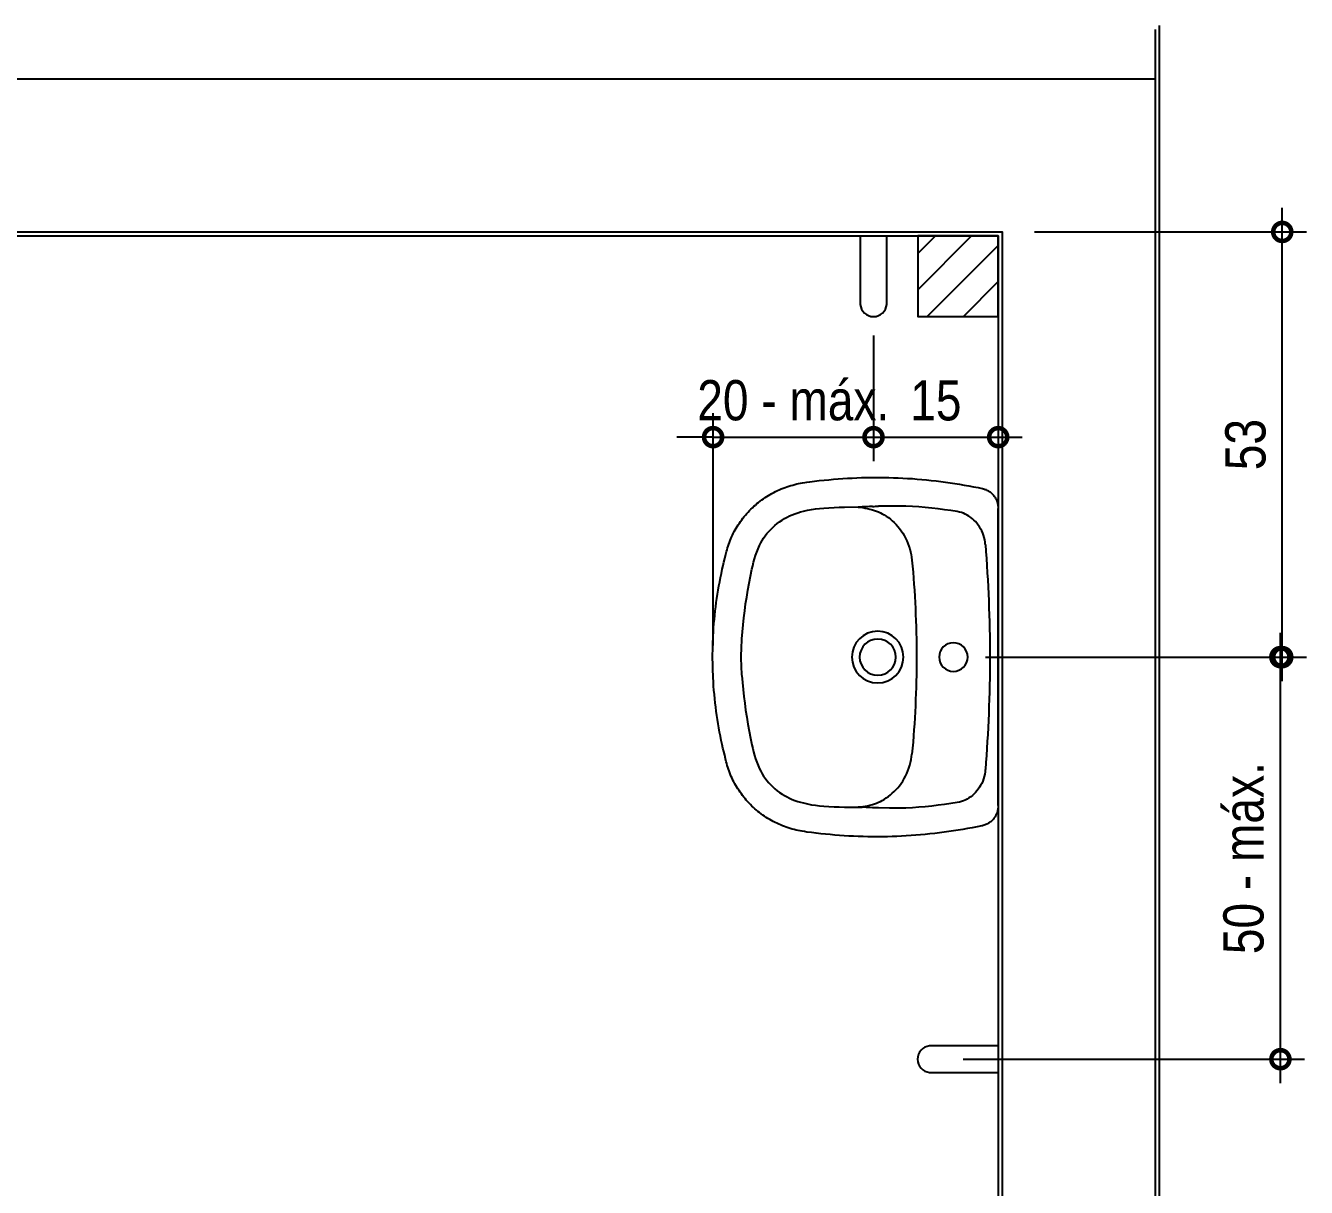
# Model space of a CAD drawing. Header units: metres. Extents: x 3 to 168, y -142 to 28.
# Drawn here: x 46.192 to 47.784, y -119.357 to -117.913 of the extents above; entities that cross this region are included whole.
import ezdxf

# ---------------------------------------------------------------- set-up
doc = ezdxf.new("R2010")
doc.units = ezdxf.units.M
for name, color, linetype in [('ARQ-ALV ACAB', 4, 'Continuous'), ('ARQ-ALV OSSO', 5, 'Continuous'), ('ARQ-DIM', 2, 'Continuous'), ('ARQ-ENCH', 1, 'Continuous'), ('ARQ-HID', 2, 'Continuous'), ('ARQ-SIM EMBASAM', 1, 'Continuous')]:
    doc.layers.add(name, color=color, linetype=linetype)
doc.styles.add('Adesa', font='ARIALN.TTF')
doc.dimstyles.new('ADESA 1-0025', dxfattribs={"dimtxt": 0.05, "dimasz": 0.045, "dimexe": 0.03, "dimexo": 0.04, "dimgap": 0.02, "dimtad": 1, "dimtoh": 1, "dimdec": 0, "dimlfac": 100, "dimzin": 4, "dimtxsty": 'Adesa', "dimblk": 'DOTSMALL', "dimcen": 1, "dimdle": 0.03, "dimclrd": 1, "dimclre": 1, "dimclrt": 256, "dimazin": 1, "dimtm": 1e-09, "dimtfac": 1, "dimtdec": 0, "dimtix": 1, "dimtmove": 2, "dimatfit": 0, "dimldrblk": 'DOTSMALL', "dimfxl": 0.8, "dimtvp": 2, "dimtolj": 1, "dimtzin": 0, "dimarcsym": 0})

# ---------------------------------------------------------------- blocks, each defined once
blk = doc.blocks.new('lavatorio acessivel')
at = {"ltscale": 0.005}
for p, q in [((0, 0.2447), (0, 0.2448)), ((0, -0.1247), (0, 0.2447)), ((0, 0.2447), (0, 0.1581)), ((0.169, 0.2468), (0.1739, 0.2466)), ((0.191, 0.2465), (0.169, 0.2468)), ((0, 0.1581), (0, 0.06)), ((0.3187, 0.0803), (0.3185, 0.0827)), ((0.3545, 0.0827), (0.3544, 0.0827)), ((0, -0.0381), (0, 0.06)), ((0.3545, 0.0373), (0.3544, 0.0373)), ((0, -0.1247), (0, -0.0381)), ((0, -0.1247), (0, -0.1248)), ((0.191, -0.1265), (0.169, -0.1268)), ((0.1731, -0.1266), (0.1739, -0.1266))]:
    blk.add_line(p, q, dxfattribs=at)
for points in [[(0.1499, 0.2834, 0), (0.1473, 0.2834, 0), (0.1416, 0.2834, 0), (0.1361, 0.2833, 0), (0.1303, 0.2831, 0), (0.1244, 0.2829, 0), (0.1185, 0.2826, 0), (0.1126, 0.2822, 0), (0.1067, 0.2819, 0), (0.1008, 0.2814, 0), (0.0949, 0.2809, 0), (0.0891, 0.2804, 0), (0.0832, 0.2798, 0), (0.0773, 0.2791, 0), (0.0715, 0.2784, 0), (0.0657, 0.2776, 0), (0.0598, 0.2768, 0), (0.054, 0.2759, 0), (0.0482, 0.275, 0), (0.0423, 0.274, 0), (0.0365, 0.273, 0), (0.0307, 0.2719, 0), (0.0249, 0.2708, 0), (0.02, 0.2698, 0)], [(0.3545, 0.0827, 0), (0.3543, 0.0863, 0), (0.354, 0.0912, 0), (0.3537, 0.0964, 0), (0.3533, 0.1017, 0), (0.3528, 0.1069, 0), (0.3523, 0.1121, 0), (0.3517, 0.1174, 0), (0.3511, 0.1225, 0), (0.3504, 0.1277, 0), (0.3497, 0.1329, 0), (0.3489, 0.1381, 0), (0.348, 0.1433, 0), (0.3471, 0.1485, 0), (0.3462, 0.1537, 0), (0.3452, 0.1588, 0), (0.3441, 0.164, 0), (0.343, 0.1692, 0), (0.342, 0.1737, 0), (0.341, 0.1779, 0), (0.3399, 0.1824, 0), (0.3385, 0.1881, 0), (0.3377, 0.1913, 0), (0.3371, 0.1935, 0), (0.3365, 0.1957, 0), (0.3357, 0.198, 0), (0.335, 0.2003, 0), (0.3342, 0.2025, 0), (0.3333, 0.2048, 0), (0.3324, 0.207, 0), (0.3314, 0.2093, 0), (0.3304, 0.2115, 0), (0.3293, 0.2138, 0), (0.3281, 0.216, 0), (0.3269, 0.2182, 0), (0.3257, 0.2204, 0), (0.3244, 0.2225, 0), (0.3231, 0.2246, 0), (0.3217, 0.2267, 0), (0.3203, 0.2288, 0), (0.3188, 0.2308, 0), (0.3173, 0.2327, 0), (0.3157, 0.2347, 0), (0.3141, 0.2366, 0), (0.3125, 0.2385, 0), (0.3108, 0.2404, 0), (0.3091, 0.2422, 0), (0.3073, 0.244, 0), (0.3055, 0.2457, 0), (0.3037, 0.2475, 0), (0.3018, 0.2491, 0), (0.2999, 0.2508, 0), (0.2979, 0.2524, 0), (0.296, 0.2539, 0), (0.2939, 0.2554, 0), (0.2919, 0.2569, 0), (0.2898, 0.2583, 0), (0.2877, 0.2597, 0), (0.2855, 0.261, 0), (0.2834, 0.2623, 0), (0.2812, 0.2636, 0), (0.2789, 0.2648, 0), (0.2767, 0.2659, 0), (0.2744, 0.267, 0), (0.2721, 0.2681, 0), (0.2698, 0.2691, 0), (0.2674, 0.27, 0), (0.265, 0.2709, 0), (0.2626, 0.2718, 0), (0.2602, 0.2726, 0), (0.2578, 0.2733, 0), (0.2553, 0.274, 0), (0.2529, 0.2747, 0), (0.2505, 0.2753, 0), (0.2481, 0.2758, 0), (0.2456, 0.2763, 0), (0.2431, 0.2767, 0), (0.2404, 0.2771, 0), (0.2377, 0.2775, 0), (0.2343, 0.278, 0), (0.2283, 0.2787, 0), (0.2224, 0.2794, 0), (0.2165, 0.2801, 0), (0.2107, 0.2806, 0), (0.2048, 0.2812, 0), (0.199, 0.2816, 0), (0.1932, 0.2821, 0), (0.1874, 0.2824, 0), (0.1816, 0.2827, 0), (0.1758, 0.283, 0), (0.1699, 0.2832, 0), (0.1641, 0.2833, 0), (0.1583, 0.2834, 0), (0.1524, 0.2835, 0), (0.1499, 0.2835, 0)], [(0.02, 0.2698, 0), (0.0195, 0.2697, 0), (0.0183, 0.2694, 0), (0.0172, 0.269, 0), (0.0161, 0.2686, 0), (0.0151, 0.2682, 0), (0.014, 0.2677, 0), (0.013, 0.2672, 0), (0.012, 0.2666, 0), (0.0111, 0.266, 0), (0.0101, 0.2653, 0), (0.0092, 0.2646, 0), (0.0083, 0.2638, 0), (0.0075, 0.263, 0), (0.0067, 0.2621, 0), (0.0059, 0.2613, 0), (0.0052, 0.2603, 0), (0.0045, 0.2594, 0), (0.0039, 0.2584, 0), (0.0033, 0.2574, 0), (0.0027, 0.2563, 0), (0.0022, 0.2553, 0), (0.0018, 0.2542, 0), (0.0014, 0.2531, 0), (0.001, 0.252, 0), (0.0007, 0.2508, 0), (0.0005, 0.2497, 0), (0.0003, 0.2485, 0), (0.0001, 0.2473, 0), (0, 0.2461, 0), (0, 0.2449, 0), (0, 0.2448, 0)], [(0.016, 0.1999, 0), (0.0163, 0.2028, 0), (0.0168, 0.2057, 0), (0.0175, 0.2086, 0), (0.0183, 0.2115, 0), (0.0193, 0.2143, 0), (0.0205, 0.2171, 0), (0.0218, 0.2195, 0), (0.0232, 0.2219, 0), (0.0247, 0.2242, 0), (0.0264, 0.2264, 0), (0.0282, 0.2285, 0), (0.0301, 0.2304, 0), (0.0321, 0.2321, 0), (0.0341, 0.2337, 0), (0.0363, 0.2352, 0), (0.0385, 0.2366, 0), (0.0409, 0.2377, 0), (0.0433, 0.2388, 0), (0.0458, 0.2396, 0), (0.0483, 0.2403, 0), (0.0509, 0.2409, 0)], [(0.0509, 0.2409, 0), (0.0588, 0.2421, 0), (0.0667, 0.2433, 0), (0.0747, 0.2443, 0), (0.0826, 0.2453, 0), (0.0906, 0.2461, 0), (0.0986, 0.2468, 0), (0.1066, 0.2473, 0), (0.1147, 0.2478, 0)], [(0.1564, 0.2432, 0), (0.1539, 0.2424, 0), (0.1514, 0.2415, 0), (0.1489, 0.2405, 0), (0.1465, 0.2394, 0), (0.1441, 0.2382, 0), (0.1417, 0.2369, 0), (0.1391, 0.2352, 0), (0.1365, 0.2334, 0), (0.134, 0.2314, 0), (0.1316, 0.2294, 0), (0.1292, 0.2272, 0), (0.127, 0.2248, 0), (0.1248, 0.2224, 0), (0.1227, 0.2199, 0), (0.1206, 0.217, 0), (0.1187, 0.2141, 0), (0.1169, 0.2111, 0), (0.1152, 0.2079, 0), (0.1136, 0.2047, 0), (0.1122, 0.2014, 0), (0.111, 0.198, 0), (0.1098, 0.1945, 0), (0.1089, 0.191, 0), (0.1081, 0.1874, 0), (0.1076, 0.1841, 0), (0.1072, 0.1807, 0), (0.1072, 0.1807, 0)], [(0.1147, 0.2478, 0), (0.119, 0.2478, 0), (0.135, 0.2477, 0), (0.1488, 0.2476, 0)], [(0.1562, 0.2474, 0), (0.1601, 0.2472, 0), (0.1641, 0.247, 0), (0.169, 0.2468, 0)], [(0.1739, 0.2466, 0), (0.1739, 0.2466, 0), (0.1711, 0.2463, 0), (0.1682, 0.2459, 0), (0.1654, 0.2454, 0), (0.1625, 0.2448, 0), (0.1595, 0.2441, 0), (0.1564, 0.2432, 0)], [(0.3185, 0.0827, 0), (0.3179, 0.0914, 0), (0.3171, 0.1001, 0), (0.3162, 0.1088, 0), (0.3151, 0.1174, 0), (0.314, 0.1261, 0), (0.3126, 0.1347, 0), (0.3112, 0.1433, 0), (0.3096, 0.1519, 0), (0.3079, 0.1606, 0), (0.3061, 0.1692, 0), (0.3051, 0.1736, 0), (0.304, 0.1779, 0), (0.3029, 0.1822, 0), (0.3016, 0.1864, 0), (0.3001, 0.1906, 0), (0.2985, 0.1948, 0), (0.2967, 0.1989, 0), (0.2952, 0.202, 0), (0.2935, 0.205, 0), (0.2917, 0.2079, 0), (0.2897, 0.2107, 0), (0.2875, 0.2135, 0), (0.2852, 0.2162, 0), (0.2828, 0.2188, 0), (0.2802, 0.2213, 0), (0.2775, 0.2238, 0), (0.2746, 0.2261, 0), (0.2717, 0.2283, 0), (0.2686, 0.2303, 0), (0.2656, 0.2322, 0), (0.2625, 0.2339, 0), (0.2593, 0.2355, 0), (0.256, 0.2369, 0), (0.2526, 0.2382, 0), (0.2491, 0.2394, 0), (0.2456, 0.2405, 0), (0.2421, 0.2414, 0), (0.2371, 0.2426, 0), (0.2321, 0.2435, 0), (0.227, 0.2443, 0), (0.222, 0.2449, 0), (0.2169, 0.2454, 0), (0.2104, 0.2458, 0), (0.204, 0.2462, 0), (0.1975, 0.2464, 0), (0.191, 0.2465, 0)], [(0.355, 0.06, 0), (0.355, 0.0642, 0), (0.3549, 0.0682, 0), (0.3548, 0.0721, 0), (0.3547, 0.0758, 0), (0.3546, 0.0793, 0), (0.3544, 0.0827, 0)], [(0.3544, 0.0373, 0), (0.3545, 0.039, 0), (0.3546, 0.0409, 0), (0.3547, 0.043, 0), (0.3548, 0.0454, 0), (0.3548, 0.0479, 0), (0.3549, 0.0506, 0), (0.3549, 0.0535, 0), (0.355, 0.0567, 0), (0.355, 0.06, 0)], [(0.1499, -0.1635, 0), (0.1505, -0.1635, 0), (0.1565, -0.1634, 0), (0.1621, -0.1634, 0), (0.168, -0.1632, 0), (0.1739, -0.163, 0), (0.1797, -0.1628, 0), (0.1855, -0.1625, 0), (0.1914, -0.1622, 0), (0.1971, -0.1618, 0), (0.2029, -0.1613, 0), (0.2087, -0.1608, 0), (0.2145, -0.1603, 0), (0.2204, -0.1596, 0), (0.2262, -0.159, 0), (0.2321, -0.1582, 0), (0.238, -0.1575, 0), (0.2409, -0.157, 0), (0.2435, -0.1566, 0), (0.2462, -0.1561, 0), (0.2488, -0.1556, 0), (0.2513, -0.1551, 0), (0.2538, -0.1545, 0), (0.2561, -0.1538, 0), (0.2586, -0.1531, 0), (0.261, -0.1523, 0), (0.2634, -0.1515, 0), (0.2658, -0.1506, 0), (0.2681, -0.1497, 0), (0.2705, -0.1487, 0), (0.2728, -0.1477, 0), (0.2751, -0.1467, 0), (0.2774, -0.1455, 0), (0.2796, -0.1444, 0), (0.2819, -0.1432, 0), (0.284, -0.1419, 0), (0.2862, -0.1406, 0), (0.2884, -0.1393, 0), (0.2905, -0.1379, 0), (0.2926, -0.1364, 0), (0.2946, -0.1349, 0), (0.2966, -0.1334, 0), (0.2986, -0.1318, 0), (0.3005, -0.1302, 0), (0.3024, -0.1286, 0), (0.3043, -0.1269, 0), (0.3061, -0.1252, 0), (0.3079, -0.1234, 0), (0.3097, -0.1216, 0), (0.3114, -0.1198, 0), (0.3131, -0.1179, 0), (0.3147, -0.116, 0), (0.3163, -0.1141, 0), (0.3178, -0.1121, 0), (0.3193, -0.1101, 0), (0.3208, -0.108, 0), (0.3222, -0.106, 0), (0.3235, -0.1039, 0), (0.3249, -0.1017, 0), (0.3261, -0.0996, 0), (0.3273, -0.0974, 0), (0.3285, -0.0952, 0), (0.3297, -0.093, 0), (0.3307, -0.0907, 0), (0.3318, -0.0884, 0), (0.3327, -0.0862, 0), (0.3337, -0.0839, 0), (0.3345, -0.0816, 0), (0.3353, -0.0793, 0), (0.3361, -0.077, 0), (0.3368, -0.0747, 0), (0.3374, -0.0724, 0), (0.338, -0.0701, 0), (0.3389, -0.0664, 0), (0.34, -0.0618, 0), (0.3411, -0.0574, 0), (0.3421, -0.0531, 0), (0.3431, -0.0486, 0), (0.3442, -0.0437, 0), (0.3453, -0.0385, 0), (0.3463, -0.0333, 0), (0.3472, -0.0281, 0), (0.3481, -0.0229, 0), (0.3489, -0.0177, 0), (0.3497, -0.0125, 0), (0.3505, -0.0073, 0), (0.3511, -0.0021, 0), (0.3518, 0.0031, 0), (0.3523, 0.0083, 0), (0.3528, 0.0135, 0), (0.3533, 0.0188, 0), (0.3537, 0.024, 0), (0.354, 0.0292, 0), (0.3543, 0.0345, 0), (0.3545, 0.0373, 0)], [(0.3185, 0.0373, 0), (0.3179, 0.0286, 0), (0.3171, 0.0199, 0), (0.3162, 0.0112, 0), (0.3151, 0.0026, 0), (0.314, -0.0061, 0), (0.3126, -0.0147, 0), (0.3112, -0.0233, 0), (0.3096, -0.0319, 0), (0.3079, -0.0406, 0), (0.3061, -0.0492, 0), (0.3051, -0.0536, 0), (0.304, -0.0579, 0), (0.3029, -0.0622, 0), (0.3016, -0.0664, 0), (0.3001, -0.0706, 0), (0.2985, -0.0748, 0), (0.2967, -0.0789, 0), (0.2952, -0.082, 0), (0.2935, -0.085, 0), (0.2917, -0.0879, 0), (0.2897, -0.0907, 0), (0.2875, -0.0935, 0), (0.2852, -0.0962, 0), (0.2828, -0.0988, 0), (0.2802, -0.1013, 0), (0.2775, -0.1038, 0), (0.2746, -0.1061, 0), (0.2717, -0.1083, 0), (0.2686, -0.1103, 0), (0.2656, -0.1122, 0), (0.2625, -0.1139, 0), (0.2593, -0.1155, 0), (0.256, -0.1169, 0), (0.2526, -0.1182, 0), (0.2491, -0.1194, 0), (0.2456, -0.1205, 0), (0.2421, -0.1214, 0), (0.2371, -0.1226, 0), (0.2321, -0.1235, 0), (0.227, -0.1243, 0), (0.222, -0.1249, 0), (0.2169, -0.1254, 0), (0.2104, -0.1258, 0), (0.204, -0.1262, 0), (0.1975, -0.1264, 0), (0.191, -0.1265, 0)], [(0.1564, -0.1232, 0), (0.1539, -0.1224, 0), (0.1514, -0.1215, 0), (0.1489, -0.1205, 0), (0.1465, -0.1194, 0), (0.1441, -0.1182, 0), (0.1417, -0.1169, 0), (0.1391, -0.1152, 0), (0.1365, -0.1134, 0), (0.134, -0.1114, 0), (0.1316, -0.1094, 0), (0.1292, -0.1072, 0), (0.127, -0.1048, 0), (0.1248, -0.1024, 0), (0.1227, -0.0999, 0), (0.1206, -0.097, 0), (0.1187, -0.0941, 0), (0.1169, -0.0911, 0), (0.1152, -0.0879, 0), (0.1136, -0.0847, 0), (0.1122, -0.0814, 0), (0.111, -0.078, 0), (0.1098, -0.0745, 0), (0.1089, -0.071, 0), (0.1081, -0.0674, 0), (0.1076, -0.0641, 0), (0.1072, -0.0607, 0), (0.1072, -0.0607, 0)], [(0.016, -0.0799, 0), (0.0163, -0.0828, 0), (0.0168, -0.0857, 0), (0.0175, -0.0886, 0), (0.0183, -0.0915, 0), (0.0193, -0.0943, 0), (0.0205, -0.0971, 0), (0.0218, -0.0995, 0), (0.0232, -0.1019, 0), (0.0247, -0.1042, 0), (0.0264, -0.1064, 0), (0.0282, -0.1085, 0), (0.0301, -0.1104, 0), (0.0321, -0.1121, 0), (0.0341, -0.1137, 0), (0.0363, -0.1152, 0), (0.0385, -0.1166, 0), (0.0409, -0.1177, 0), (0.0433, -0.1188, 0), (0.0458, -0.1196, 0), (0.0483, -0.1203, 0), (0.0509, -0.1209, 0)], [(0, -0.1248, 0), (0, -0.125, 0), (0, -0.1262, 0), (0.0001, -0.1274, 0), (0.0003, -0.1286, 0), (0.0005, -0.1297, 0), (0.0007, -0.1309, 0), (0.001, -0.1321, 0), (0.0014, -0.1332, 0), (0.0018, -0.1343, 0), (0.0023, -0.1354, 0), (0.0028, -0.1365, 0), (0.0033, -0.1375, 0), (0.0039, -0.1385, 0), (0.0046, -0.1395, 0), (0.0053, -0.1404, 0), (0.006, -0.1414, 0), (0.0068, -0.1422, 0), (0.0076, -0.1431, 0), (0.0084, -0.1439, 0), (0.0093, -0.1447, 0), (0.0103, -0.1454, 0), (0.0112, -0.1461, 0), (0.0122, -0.1467, 0), (0.0132, -0.1473, 0), (0.0142, -0.1478, 0), (0.0152, -0.1483, 0), (0.0163, -0.1487, 0), (0.0174, -0.1491, 0), (0.0185, -0.1494, 0), (0.0196, -0.1497, 0), (0.02, -0.1498, 0)], [(0.0509, -0.1209, 0), (0.0588, -0.1221, 0), (0.0667, -0.1233, 0), (0.0747, -0.1243, 0), (0.0826, -0.1253, 0), (0.0906, -0.1261, 0), (0.0986, -0.1268, 0), (0.1066, -0.1273, 0), (0.1147, -0.1278, 0)], [(0.1562, -0.1274, 0), (0.1601, -0.1272, 0), (0.1641, -0.127, 0), (0.169, -0.1268, 0)], [(0.1739, -0.1266, 0), (0.1739, -0.1266, 0), (0.1711, -0.1263, 0), (0.1682, -0.1259, 0), (0.1654, -0.1254, 0), (0.1625, -0.1248, 0), (0.1595, -0.1241, 0), (0.1564, -0.1232, 0)], [(0.169, -0.1268, 0), (0.1692, -0.1268, 0), (0.1708, -0.1267, 0), (0.1717, -0.1267, 0), (0.1725, -0.1266, 0), (0.1731, -0.1266, 0)], [(0.1147, -0.1278, 0), (0.119, -0.1278, 0), (0.135, -0.1277, 0), (0.1488, -0.1276, 0)], [(0.02, -0.1498, 0), (0.0205, -0.1499, 0), (0.0263, -0.1511, 0), (0.0322, -0.1522, 0), (0.038, -0.1533, 0), (0.0438, -0.1543, 0), (0.0497, -0.1553, 0), (0.0555, -0.1562, 0), (0.0614, -0.157, 0), (0.0672, -0.1578, 0), (0.0731, -0.1586, 0), (0.0789, -0.1593, 0), (0.0848, -0.1599, 0), (0.0906, -0.1605, 0), (0.0965, -0.1611, 0), (0.1024, -0.1615, 0), (0.1083, -0.162, 0), (0.1142, -0.1623, 0), (0.1201, -0.1627, 0), (0.126, -0.1629, 0), (0.1319, -0.1631, 0), (0.1378, -0.1633, 0), (0.1437, -0.1634, 0), (0.1495, -0.1634, 0), (0.1499, -0.1634, 0)]]:
    blk.add_polyline3d(points, dxfattribs=at)
for centre, radius in [((0.1498, 0.06), 0.0321), ((0.1498, 0.06), 0.0225), ((0.0557, 0.06), 0.0178)]:
    blk.add_circle(centre, radius, dxfattribs=at)
for centre, radius, start, end in [((0.1476, 0.1018), 0.1458, 86.6045, 89.5323), ((1.7681, 0.06), 1.7577, 175.4346, 180.0003), ((1.3939, 0.0595), 1.2924, 174.619, 179.979), ((-0.231, 0.0462), 0.5507, 1.4356, 3.5484), ((1.7681, 0.06), 1.7577, 179.9997, 184.5654), ((1.3939, 0.0605), 1.2924, 180.021, 185.381), ((-0.2254, 0.0736), 0.5451, 356.4357, 358.5701), ((-0.3192, 0.0787), 0.6391, 356.2902, 356.5065), ((0.1476, 0.0182), 0.1458, 270.4677, 273.3955)]:
    blk.add_arc(centre, radius, start, end, dxfattribs=at)
at = {"layer": 'ARQ-SIM EMBASAM'}
for points in [[(0.1715, 0.5837), (0.1715, 0.4985, -0.913215), (0.1385, 0.4985), (0.1385, 0.5837)], [(0, -0.4235), (0.0852, -0.4235, -0.913215), (0.0852, -0.4565), (0, -0.4565)]]:
    blk.add_lwpolyline(points, format="xyb", dxfattribs=at)
blk = doc.blocks.new('_DotSmall')
at = {"color": 0, "linetype": 'ByBlock', "const_width": 0.5}
blk.add_lwpolyline([(-0.0625, 0, 1), (0.0625, 0, 1)], format="xyb", close=True, dxfattribs=at)
blk = doc.blocks.new('*D521')
at = {"layer": 'ARQ-DIM', "color": 1, "lineweight": -2, "transparency": 16777216}
for p, q in [((47.7518, -119.228), (47.7518, -118.668)), ((47.3853, -118.698), (47.7818, -118.698)), ((47.3573, -119.198), (47.7818, -119.198))]:
    blk.add_line(p, q, dxfattribs=at)
at = {"layer": 'Defpoints', "color": 0, "transparency": 16777216}
for p in [(47.3453, -118.698, -0.0001), (47.7518, -118.698), (47.3173, -119.198, -0.0001)]:
    blk.add_point(p, dxfattribs=at)
at = {"layer": 'ARQ-DIM', "color": 1, "lineweight": -2, "transparency": 16777216, "xscale": 0.045, "yscale": 0.045, "zscale": 0.045}
for p, rotation in [((47.7518, -118.698), 90), ((47.7518, -119.198), 270)]:
    blk.add_blockref('_DotSmall', p, dxfattribs=dict(at, rotation=rotation))
at = {"layer": 'ARQ-DIM', "transparency": 16777216, "insert": (47.7062, -118.948), "char_height": 0.05, "width": 0.268666, "attachment_point": 5, "rotation": 90, "style": 'Adesa'}
blk.add_mtext('\\A1;50 - máx.', dxfattribs=at)
blk = doc.blocks.new('*D522')
at = {"layer": 'ARQ-DIM', "color": 1, "lineweight": -2, "transparency": 16777216}
for p, q in [((47.246, -118.298), (47.246, -118.4545)), ((47.0466, -118.6835), (47.0466, -118.3945)), ((47.0466, -118.4245), (47.0016, -118.4245)), ((47.0466, -118.4245), (47.246, -118.4245)), ((47.246, -118.4245), (47.291, -118.4245))]:
    blk.add_line(p, q, dxfattribs=at)
at = {"layer": 'Defpoints', "color": 0, "transparency": 16777216}
for p in [(47.246, -118.258, 0), (47.246, -118.4245), (47.0466, -118.7235, 0)]:
    blk.add_point(p, dxfattribs=at)
at = {"layer": 'ARQ-DIM', "color": 1, "lineweight": -2, "transparency": 16777216, "xscale": 0.045, "yscale": 0.045, "zscale": 0.045}
blk.add_blockref('_DotSmall', (47.0466, -118.4245), dxfattribs=at)
at = {"layer": 'ARQ-DIM', "color": 1, "lineweight": -2, "transparency": 16777216, "xscale": 0.045, "yscale": 0.045, "zscale": 0.045, "rotation": 180}
blk.add_blockref('_DotSmall', (47.246, -118.4245), dxfattribs=at)
at = {"layer": 'ARQ-DIM', "transparency": 16777216, "insert": (47.1463, -118.3789), "char_height": 0.05, "attachment_point": 5, "style": 'Adesa'}
blk.add_mtext('\\A1;20 - máx.', dxfattribs=at)
blk = doc.blocks.new('*D523')
at = {"layer": 'ARQ-DIM', "color": 1, "lineweight": -2, "transparency": 16777216}
for p, q in [((47.246, -118.298), (47.246, -118.4545)), ((47.401, -118.298), (47.401, -118.4545)), ((47.216, -118.4245), (47.431, -118.4245))]:
    blk.add_line(p, q, dxfattribs=at)
at = {"layer": 'Defpoints', "color": 0, "transparency": 16777216}
for p in [(47.246, -118.258, 0), (47.401, -118.258), (47.401, -118.4245)]:
    blk.add_point(p, dxfattribs=at)
at = {"layer": 'ARQ-DIM', "color": 1, "lineweight": -2, "transparency": 16777216, "xscale": 0.045, "yscale": 0.045, "zscale": 0.045, "rotation": 180}
blk.add_blockref('_DotSmall', (47.246, -118.4245), dxfattribs=at)
at = {"layer": 'ARQ-DIM', "color": 1, "lineweight": -2, "transparency": 16777216, "xscale": 0.045, "yscale": 0.045, "zscale": 0.045}
blk.add_blockref('_DotSmall', (47.401, -118.4245), dxfattribs=at)
at = {"layer": 'ARQ-DIM', "transparency": 16777216, "insert": (47.3235, -118.379), "char_height": 0.05, "attachment_point": 5, "style": 'Adesa'}
blk.add_mtext('\\A1;15', dxfattribs=at)
blk = doc.blocks.new('*D532')
at = {"layer": 'ARQ-DIM', "color": 1, "lineweight": -2, "transparency": 16777216}
for p, q in [((47.7541, -118.728), (47.7541, -118.1393)), ((47.446, -118.1693), (47.7841, -118.1693)), ((47.3853, -118.698), (47.7841, -118.698))]:
    blk.add_line(p, q, dxfattribs=at)
at = {"layer": 'Defpoints', "color": 0, "transparency": 16777216}
for p in [(47.406, -118.1693, 0), (47.7541, -118.1693), (47.3453, -118.698, 0)]:
    blk.add_point(p, dxfattribs=at)
at = {"layer": 'ARQ-DIM', "color": 1, "lineweight": -2, "transparency": 16777216, "xscale": 0.045, "yscale": 0.045, "zscale": 0.045}
for p, rotation in [((47.7541, -118.1693), 90), ((47.7541, -118.698), 270)]:
    blk.add_blockref('_DotSmall', p, dxfattribs=dict(at, rotation=rotation))
at = {"layer": 'ARQ-DIM', "transparency": 16777216, "insert": (47.7086, -118.4337), "char_height": 0.05, "attachment_point": 5, "rotation": 90, "style": 'Adesa'}
blk.add_mtext('\\A1;53', dxfattribs=at)
blk = doc.blocks.new('AREAS MOLHADAS')
at = {"layer": 'ARQ-ENCH'}
h = blk.add_hatch(dxfattribs=at)
h.set_pattern_fill('ANSI31', color=256, scale=0.01)
h.set_pattern_definition([(45, (74.564377, -120.208594), (-0.02245064, 0.02245064), [])])
h.paths.add_polyline_path([(47.401, -118.1743), (47.301, -118.1743), (47.301, -118.2743), (47.401, -118.2743)])
at = {"layer": 'ARQ-ALV ACAB'}
blk.add_line((47.601, -117.9127, 0), (47.601, -120.8589, 0), dxfattribs=at)
at = {"layer": 'ARQ-ALV ACAB', "elevation": 0}
blk.add_lwpolyline([(45.206, -118.2494), (45.206, -118.1743), (47.401, -118.1743), (47.401, -120.6644), (45.206, -120.6644), (45.206, -119.1194)], dxfattribs=at)
at = {"layer": 'ARQ-ALV OSSO'}
for p, q in [((47.596, -117.9177, 0), (47.596, -120.8589, 0)), ((47.596, -117.9793, 0), (45.011, -117.9793, 0))]:
    blk.add_line(p, q, dxfattribs=at)
at = {"layer": 'ARQ-ALV OSSO', "elevation": 0}
blk.add_lwpolyline([(45.201, -118.2194), (45.201, -118.1693), (47.406, -118.1693), (47.406, -120.6694), (45.201, -120.6694), (45.201, -119.1494)], dxfattribs=at)
at = {"layer": 'ARQ-ENCH'}
blk.add_lwpolyline([(47.401, -118.1743), (47.301, -118.1743), (47.301, -118.2743), (47.401, -118.2743)], close=True, dxfattribs=at)
at = {"layer": 'ARQ-HID', "xscale": -1}
blk.add_blockref('lavatorio acessivel', (47.401, -118.758, 0), dxfattribs=at)
at = {"layer": 'ARQ-DIM'}
dim = blk.add_linear_dim(base=(47.7541, -118.1693), p1=(47.3453, -118.698, 0), p2=(47.406, -118.1693, 0), angle=90, dimstyle='ADESA 1-0025', dxfattribs=at)
dim.commit()
dim.dimension.update_dxf_attribs({"geometry": '*D532', "text_midpoint": (47.7086, -118.4337)})
dim = blk.add_linear_dim(base=(47.246, -118.4245, 0), p1=(47.0466, -118.7235, 0), p2=(47.246, -118.258, 0), text='<> - máx.', dimstyle='ADESA 1-0025', dxfattribs=at)
dim.commit()
dim.dimension.update_dxf_attribs({"geometry": '*D522', "text_midpoint": (47.1463, -118.3789, 0)})
dim = blk.add_linear_dim(base=(47.40097, -118.42449), p1=(47.24601, -118.25802, 0), p2=(47.40097, -118.25802), dimstyle='ADESA 1-0025', dxfattribs=at)
dim.commit()
dim.dimension.update_dxf_attribs({"geometry": '*D523', "text_midpoint": (47.32349, -118.37897)})
dim = blk.add_linear_dim(base=(47.7518, -118.698, 0.0001), p1=(47.3173, -119.198, 0), p2=(47.3453, -118.698, 0), angle=270, text='<> - máx.', dimstyle='ADESA 1-0025', dxfattribs=at)
dim.commit()
dim.dimension.update_dxf_attribs({"geometry": '*D521', "text_midpoint": (47.7062, -118.948, 0.0001)})

msp = doc.modelspace()

# ---------------------------------------------------------------- block references
msp.add_blockref('AREAS MOLHADAS', (0, 0))

doc.saveas('drawing.dxf')
